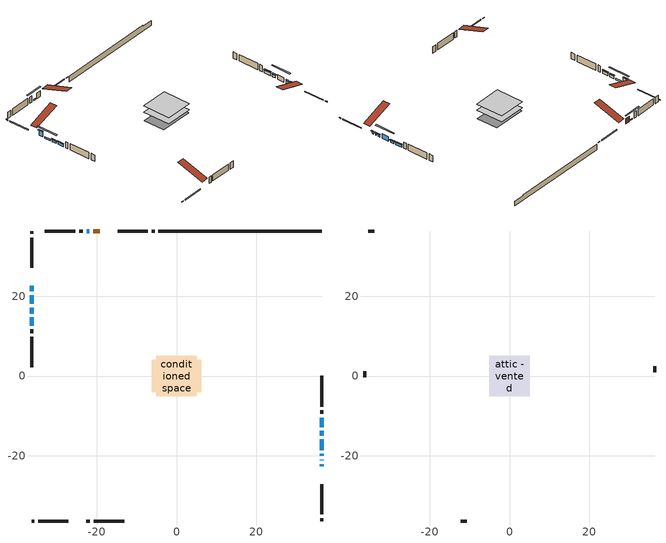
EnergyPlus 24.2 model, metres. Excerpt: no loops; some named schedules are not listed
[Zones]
conditioned space
 floor adiabatic (AdiabaticFloorConstruction): -5.14,-5.14 -5.14,5.14 5.14,5.14 5.14,-5.14 z0.85
 floor foundation (Slab1 construction): -6.2,-4.04 -6.2,4.04 6.2,4.04 6.2,-4.04 z-1.31
 wall outside (RimJoist1 construction): -5.51,36.39 -6.23,36.39 / -36.39,-36.39 -35.67,-36.39 / -36.39,36.39 -36.39,35.67 / 36.39,-36.39 36.39,-35.67 z0.85:1.15
 wall outside (RimJoist2 construction): -7.16,36.39 -14.72,36.39 / -34.74,-36.39 -27.18,-36.39 / -36.39,34.74 -36.39,27.18 / 36.39,-34.74 36.39,-27.18 z0.85:1.15
 wall outside (AdiabaticWallConstruction 1): -19.21,36.39 -20.91,36.39 z0.85:2.88
 wall outside (AdiabaticWallConstruction): 36.39,-22.68 36.39,-22.12 / 36.39,-21.2 36.39,-20.99 / 36.39,-20.06 36.39,-19.5 / 36.39,-14.98 36.39,-13.76 / -36.39,17.17 -36.39,15.66 z0.85:1.77; -36.39,22.68 -36.39,21.23 z0.85:2.91; -21.84,36.39 -22.58,36.39 / -36.39,20.31 -36.39,18.09 z0.85:1.36; 36.39,-18.58 36.39,-15.91 z0.85:2.6; 36.39,-12.83 36.39,-10.44 / -36.39,14.74 -36.39,12.6 z0.85:1.92
 wall outside (Wall1 construction): -23.51,36.39 -24.43,36.39 / -22.68,-36.39 -21.76,-36.39 / -36.39,11.67 -36.39,10.75 / 36.39,-9.51 36.39,-8.59 z0.85:3.29
 wall outside (Wall2 construction): -25.36,36.39 -33.04,36.39 / -20.83,-36.39 -13.15,-36.39 / -36.39,9.82 -36.39,2.14 / 36.39,-7.66 36.39,0.02 z0.85:3.29
 wall foundation (FoundationWall1 construction): -4.58,36.39,-1.31 -4.58,36.39,0.85 32.29,36.39,0.85 32.29,36.39,0.48 36.39,36.39,0.48 36.39,36.39,-1.31
 window (WindowConstruction 6): 36.39,-22.68 36.39,-22.12 z0.85:1.76
 window (WindowConstruction 5): -36.39,22.68 -36.39,21.23 z0.85:2.91
 window (WindowConstruction 9): -21.84,36.39 -22.58,36.39 z0.85:1.36
 window (WindowConstruction 10): -36.39,20.31 -36.39,18.09 z0.85:1.36
 window (WindowConstruction 7): 36.39,-21.2 36.39,-20.99 z0.85:1.76
 window (WindowConstruction 8): 36.39,-20.06 36.39,-19.5 z0.85:1.76
 window (WindowConstruction): 36.39,-18.58 36.39,-15.91 z0.85:2.6
 window (WindowConstruction 1): 36.39,-14.98 36.39,-13.76 z0.85:1.76
 window (WindowConstruction 2): 36.39,-12.83 36.39,-10.44 z0.85:1.92
 window (WindowConstruction 3): -36.39,17.16 -36.39,15.66 z0.85:1.76
 window (WindowConstruction 4): -36.39,14.74 -36.39,12.6 z0.85:1.92
 door (Door): -19.21,36.39 -20.91,36.39 z0.85:2.88
 ceiling adiabatic (AdiabaticFloorConstruction): 5.14,-5.14 5.14,5.14 -5.14,5.14 -5.14,-5.14 z0.85
attic - vented
 floor to conditioned space (Floor1 construction Reversed): -5.14,-5.14 -5.14,5.14 5.14,5.14 5.14,-5.14 z3.29
 wall outside (Wall3 construction): -33.97,36.39 -35.46,36.39 / -12.22,-36.39 -10.73,-36.39 / -36.39,1.21 -36.39,-0.28 / 36.39,0.95 36.39,2.44 z0.85:3.29
 roof outside (Roof1 construction): -18.28,36.39,3.29 -18.28,26.38,6.62 -15.65,26.38,6.62 -15.65,36.39,3.29; -23.61,-36.39,3.29 -23.61,-26.38,6.62 -26.25,-26.38,6.62 -26.25,-36.39,3.29; -36.39,23.61,3.29 -26.38,23.61,6.62 -26.38,26.25,6.62 -36.39,26.25,3.29; 36.39,-23.61,3.29 26.38,-23.61,6.62 26.38,-26.25,6.62 36.39,-26.25,3.29
shading: 36.39,-21.91 36.39,-22.89 36.8,-22.89 36.8,-21.91 z1.97; -36.39,21.02 -36.39,22.89 -36.8,22.89 -36.8,21.02 z3.12; -25.51,36.39 -18.91,36.39 -18.91,36.8 -25.51,36.8 z4.29; -36.39,15.16 -36.39,23.23 -36.8,23.23 -36.8,15.16 z4.29; 36.39,-20.78 36.39,-21.41 36.8,-21.41 36.8,-20.78 z1.97; 36.39,-19.29 36.39,-20.27 36.8,-20.27 36.8,-19.29 z1.97; 36.39,-13.47 36.39,-21.02 36.8,-21.02 36.8,-13.47 z5.04; 36.39,-13.55 36.39,-15.19 36.8,-15.19 36.8,-13.55 z1.97; 36.39,-10.23 36.39,-13.04 36.8,-13.04 36.8,-10.23 z2.13; -36.39,15.45 -36.39,17.37 -36.8,17.37 -36.8,15.45 z1.97; -36.39,12.39 -36.39,14.95 -36.8,14.95 -36.8,12.39 z2.13
[Building]
Building 1: Terrain=Suburbs
[Site:Location]
Ottawa Intl AP_ON: Latitude {deg}=45.32; Longitude {deg}=-75.67; Time Zone {hr}=-5; Elevation {m}=115; Keep Site Location Information=Yes
[Site:GroundTemperature:Shallow]
1.18808, -1.19398, -1.38475, -0.254337, 4.28362, 8.80044, 12.7163, 15.1969, 15.4076, 13.3901, 9.57408, 5.19582
[Site:WaterMainsTemperature]
Calculation Method=Schedule; Temperature Schedule=mains temperature schedule
[Material] Roughness=Rough; Thermal Absorptance=0.9
Name | Thickness {m} | Conductivity {W/m-K} | Density {kg/m3} | Specific Heat {J/kg-K} | Solar Absorptance | Visible Absorptance
asphalt or fiberglass shingles | 0.00635 | 0.162714 | 1121.4 | 1465.45 | 0.4 | 0.4
ceiling stud and cavity | 0.1397 | 0.0759935 | 65.682 | 1177.47 | 0.7 | 0.7
concrete 4.0 in. | 0.1016 | 1.803125 | 2242.8 | 837.4 | 0.7 | 0.7
concrete 8.0 in. | 0.2032 | 1.803125 | 2242.8 | 837.4 | 0.7 | 0.7
door material | 0.04445 | 0.0451087 | 512.64 | 1214.23 | 0.7 | 0.7
exterior vertical ins | 0.00340837 | 0.029427 | 32.04 | 1214.23 | 0.7 | 0.7
floor covering | 0.0127 | 0.0433444 | 54.468 | 1339.84 | 0.6 | 0.6
floor rigid ins; wall rigid ins | 0.512978 | 0.029427 | 32.04 | 1214.23 | 0.7 | 0.7
floor stud and cavity | 0.1397 | 1.75129 | 37.0049 | 1207.88 | 0.7 | 0.7
furniture material conditioned space 1 | 0.1524 | 0.115458 | 640.8 | 1214.23 | 0.6 | 0.6
gypsum board | 0.0127 | 0.160291 | 801 | 837.4 | 0.6 | 0.6
gypsum board 1 | 0.0127 | 0.160291 | 801 | 837.4 | 0.7 | 0.7
osb sheathing 0.5 in. | 0.0127 | 0.115458 | 512.64 | 1214.23 | 0.7 | 0.7
osb sheathing 0.75 in. | 0.01905 | 0.115458 | 512.64 | 1214.23 | 0.7 | 0.7
osb sheathing 2.0 in. | 0.0508 | 0.115458 | 512.64 | 1214.23 | 0.7 | 0.7
rim joist rigid ins | 0.051816 | 0.029427 | 32.04 | 1214.23 | 0.7 | 0.7
rim joist stud and cavity | 0.0508 | 0.528583 | 125.044 | 1163.47 | 0.6 | 0.6
rim joist stud and cavity 1 | 0.0508 | 0.0292424 | 125.044 | 1163.47 | 0.6 | 0.6
wall stud and cavity | 0.1397 | 0.0953587 | 139.0536 | 1170.24 | 0.7 | 0.7
wall stud and cavity 1 | 0.1397 | 0.0932297 | 139.0536 | 1170.24 | 0.7 | 0.7
wall stud and cavity 2 | 0.0889 | 6.1454 | 50.32683 | 1063.81 | 0.6 | 0.6
wall stud and cavity 3 | 0.0889 | 0.380278 | 52.3479 | 1209.89 | 0.7 | 0.7
wall stud and cavity 4 | 0.0889 | 0.391764 | 83.0341 | 1211.67 | 0.7 | 0.7
wood siding | 0.0254 | 0.102417 | 544.68 | 1172.36 | 0.4 | 0.4
wood siding 1 | 0.00254 | 0.102417 | 544.68 | 1172.36 | 0.4 | 0.4
wood siding 2; wood siding 3; wood siding 4 | 0.0254 | 0.102417 | 544.68 | 1172.36 | 0.7 | 0.7
[WindowMaterial:SimpleGlazingSystem]
Name | U-Factor {W/m2-K} | Solar Heat Gain Coefficient
WindowMaterial | 1.94074 | 0.66
WindowMaterial 1 | 2.95256 | 0.58
WindowMaterial 2 | 2.32003 | 0.52
WindowMaterial 3 | 2.28994 | 0.53
WindowMaterial 4 | 2.18773 | 0.56
WindowMaterial 5 | 2.25587 | 0.54
WindowMaterial 6 | 4.28064 | 0.65
WindowMaterial 7 | 5.8137 | 0.53
WindowMaterial 8 | 5.43157 | 0.61
WindowMaterial 9 | 3.12971 | 0.41
[Construction]
AdiabaticFloorConstruction: floor stud and cavity, floor rigid ins, osb sheathing 0.75 in., floor covering
AdiabaticWallConstruction: wood siding 3, wall rigid ins, wall stud and cavity 3, gypsum board
AdiabaticWallConstruction 1: wood siding 4, wall rigid ins, wall stud and cavity 3, gypsum board
Door: door material
Floor1 construction Reversed: gypsum board, ceiling stud and cavity
FoundationWall1 construction: concrete 8.0 in., gypsum board 1
furniture construction conditioned space 1: furniture material conditioned space 1
PartitionWallConstruction: gypsum board, wall stud and cavity 4, gypsum board
RimJoist1 construction: wood siding 2, rim joist rigid ins, osb sheathing 2.0 in., rim joist stud and cavity
RimJoist2 construction: wood siding 2, osb sheathing 2.0 in., rim joist stud and cavity 1
Roof1 construction: asphalt or fiberglass shingles
Slab1 construction: concrete 4.0 in.
Wall1 construction: wood siding, osb sheathing 0.5 in., wall stud and cavity, gypsum board
Wall2 construction: wood siding, osb sheathing 0.5 in., wall stud and cavity 1, gypsum board
Wall3 construction: wood siding 1, wall stud and cavity 2
WindowConstruction: WindowMaterial
WindowConstruction 1: WindowMaterial 1
WindowConstruction 10; WindowConstruction 9: WindowMaterial 9
WindowConstruction 2: WindowMaterial 2
WindowConstruction 3: WindowMaterial 3
WindowConstruction 4: WindowMaterial 4
WindowConstruction 5: WindowMaterial 5
WindowConstruction 6: WindowMaterial 6
WindowConstruction 7: WindowMaterial 7
WindowConstruction 8: WindowMaterial 8
[Zone] Multiplier=1; Part of Total Floor Area=Yes
Name | Volume {m3}
attic - vented | 57.1283
conditioned space | 503.1
[Space]
Name | Zone | Volume {m3}
attic - vented 1 | attic - vented | 57.1283
conditioned space 1 | conditioned space | 503.1
[ZoneInfiltration:EffectiveLeakageArea]
infil attic - vented 1: Zone or Space=attic - vented 1; Schedule=Always On Discrete; Effective Air Leakage Area {cm2}=4442.95; Stack Coefficient=0.000401478; Wind Coefficient=1.35379e-05
[ZoneMixing]
whole house fan mix: Zone or Space=attic - vented; Schedule=Always On Continuous; Design Flow Rate Calculation Method=Flow/Zone; Design Flow Rate {m3/s}=0; Source Zone or Space=conditioned space
[SurfaceProperty:ExposedFoundationPerimeter]
Slab1: Exposed Perimeter Calculation Method=TotalExposedPerimeter; Total Exposed Perimeter {m}=40.966
[InternalMass] Zone or ZoneList=conditioned space; Space or SpaceList=conditioned space 1
Name | Construction | Surface Area {m2}
furniture mass conditioned space 1 | furniture construction conditioned space 1 | 82.2839
partition wall mass | PartitionWallConstruction | 205.71
[Lights]
interior lighting: Zone or ZoneList or Space or SpaceList=conditioned space 1; Schedule=interior lighting schedule; Design Level Calculation Method=LightingLevel; Lighting Level {W}=343.2; Return Air Fraction=0; Fraction Radiant=0.6; Fraction Visible=0.2; Fraction Replaceable=1
[People]
occupants: Zone or ZoneList or Space or SpaceList=conditioned space 1; Number of People Schedule=occupants schedule; Number of People Calculation Method=People; Number of People=3; Fraction Radiant=0.314171; Sensible Heat Fraction=0.56303; Activity Level Schedule=occupants activity schedule; Carbon Dioxide Generation Rate {m3/s-W}=0; Enable ASHRAE 55 Comfort Warnings=No; Mean Radiant Temperature Calculation Type=EnclosureAveraged
[ElectricEquipment] Zone or ZoneList or Space or SpaceList=conditioned space 1; Design Level Calculation Method=EquipmentLevel
Name | Schedule | Design Level {W} | Fraction Latent | Fraction Radiant | Fraction Lost
clothes dryer | clothes dryer schedule | 140.772 | 0.015 | 0.081 | 0.85
clothes washer | clothes washer schedule | 32.1985 | 0.03 | 0.162 | 0.7
cooking range | cooking range schedule | 215.147 | 0.08 | 0.432 | 0.2
dishwasher | dishwasher schedule | 66.8632 | 0.3 | 0.18 | 0.4
fridge | fridge schedule | 72.9452 | 0 | 0.6 | 0
mech vent house fan | mech vent house fan schedule | 0 | 0 | 0 | 1
mech vent house fan cfis | mech vent house fan cfis schedule | 0 | 0 | 0 | 0
misc plug loads | misc plug loads schedule | 494.7 | 0.045 | 0.513 | 0.1
whole house fan | Always On Discrete | 0 | 0 | 0 | 1
[OtherEquipment] Zone or ZoneList or Space or SpaceList=conditioned space 1; Design Level Calculation Method=EquipmentLevel
Name | Fuel Type | Schedule | Design Level {W} | Fraction Latent | Fraction Radiant | Fraction Lost
clothes dryer 1 | Electricity | clothes dryer schedule | 0 | 0.015 | 0.081 | 0.85
cooking range 1 | Electricity | cooking range schedule | 0 | 0.08 | 0.432 | 0.2
general water use latent | None | general water use schedule | 62.594 | 1 | 0 | 0
general water use sensible | None | general water use schedule | -61.6891 | 0 | 0.6 | 0
mech vent house fan latent load | None | Always On Discrete | 0 | 1 | 0 | 0
mech vent house fan sensible load | None | Always On Discrete | 0 | 0 | 0 | 0
water heater energy adjustment1 | Electricity | Always On Discrete | 0.01 | 0 | 0 | 1
[ZoneInfiltration:DesignFlowRate] Zone or ZoneList or Space or SpaceList=conditioned space 1; Schedule=Always On Discrete; Design Flow Rate Calculation Method=Flow/Zone; Design Flow Rate {m3/s}=0
infil flow; natural vent flow; whole house fan flow
[AvailabilityManager:Scheduled]
air source heat pump airloop Availability Manager: Schedule=Always On Discrete
[Foundation:Kiva]
Foundation Kiva 1: Initial Indoor Air Temperature {C}=18; Wall Height Above Grade {m}=0.849996; Wall Depth Below Slab {m}=0.2032; Custom Block Material Name 1=exterior vertical ins; Custom Block Depth 1 {m}=2.16; Custom Block X Position 1 {m}=0.2159; Custom Block Z Position 1 {m}=0
[Foundation:Kiva:Settings]
Soil Conductivity {W/m-K}=0.849921; Soil Density {kg/m3}=1842.3; Soil Specific Heat {J/kg-K}=418.7; Ground Solar Absorptivity=0.9; Ground Thermal Absorptivity=0.9; Ground Surface Roughness {m}=0.03; Far-Field Width {m}=40; Deep-Ground Boundary Condition=ZeroFlux; Deep-Ground Depth {m}=40; Minimum Cell Dimension {m}=0.2; Maximum Cell Growth Coefficient=3; Simulation Timestep=Timestep
[Exterior:Lights]
exterior lighting: Schedule=exterior lighting schedule; Design Level {W}=75.6
[EnergyManagementSystem:GlobalVariable]
air_source_heat_pump_airloop_Fan_RTF
infil_program_Qfan
infil_program_Qinf
natural_vent_program_Qnv
natural_vent_program_Qwhf
[EnergyManagementSystem:Sensor]
Name | Output:Variable or Output:Meter Index Key | Output:Variable or Output:Meter
airflow_gain | infil flow | Infiltration Sensible Heat Gain Energy
airflow_gain_1 | natural vent flow | Infiltration Sensible Heat Gain Energy
airflow_gain_2 | whole house fan flow | Infiltration Sensible Heat Gain Energy
airflow_loss | infil flow | Infiltration Sensible Heat Loss Energy
airflow_loss_1 | natural vent flow | Infiltration Sensible Heat Loss Energy
airflow_loss_2 | whole house fan flow | Infiltration Sensible Heat Loss Energy
clg_load_cond |  | Cooling:EnergyTransfer:Zone:CONDITIONED SPACE
clg_sp_s; clg_sp_s_1 | cooling setpoint | Schedule Value
clothes_dryer_exhaust_0_sch_s | clothes dryer exhaust 0 schedule | Schedule Value
cool_season | cooling season schedule | Schedule Value
htg_load_cond |  | Heating:EnergyTransfer:Zone:CONDITIONED SPACE
htg_sp_s; htg_sp_s_1 | heating setpoint | Schedule Value
ig_ee_conv | clothes dryer | Electric Equipment Convective Heating Energy
ig_ee_conv_2 | cooking range | Electric Equipment Convective Heating Energy
ig_ee_conv_4 | fridge | Electric Equipment Convective Heating Energy
ig_ee_conv_5 | misc plug loads | Electric Equipment Convective Heating Energy
ig_ee_conv_6 | whole house fan | Electric Equipment Convective Heating Energy
ig_ee_rad | clothes dryer | Electric Equipment Radiant Heating Energy
ig_ee_rad_2 | cooking range | Electric Equipment Radiant Heating Energy
ig_ee_rad_4 | fridge | Electric Equipment Radiant Heating Energy
ig_ee_rad_5 | misc plug loads | Electric Equipment Radiant Heating Energy
ig_ee_rad_6 | whole house fan | Electric Equipment Radiant Heating Energy
ig_lgt_conv | interior lighting | Lights Convective Heating Energy
ig_lgt_rad | interior lighting | Lights Radiant Heating Energy
ig_lgt_vis | interior lighting | Lights Visible Radiation Heating Energy
ig_oe_conv | clothes dryer 1 | Other Equipment Convective Heating Energy
ig_oe_conv_1 | cooking range 1 | Other Equipment Convective Heating Energy
ig_oe_conv_2 | general water use latent | Other Equipment Convective Heating Energy
ig_oe_conv_3 | general water use sensible | Other Equipment Convective Heating Energy
ig_oe_conv_4 | water heater energy adjustment1 | Other Equipment Convective Heating Energy
ig_oe_rad | clothes dryer 1 | Other Equipment Radiant Heating Energy
ig_oe_rad_1 | cooking range 1 | Other Equipment Radiant Heating Energy
ig_oe_rad_2 | general water use latent | Other Equipment Radiant Heating Energy
ig_oe_rad_3 | general water use sensible | Other Equipment Radiant Heating Energy
ig_oe_rad_4 | water heater energy adjustment1 | Other Equipment Radiant Heating Energy
ig_ppl_conv | occupants | People Convective Heating Energy
ig_ppl_rad | occupants | People Radiant Heating Energy
im_conv | furniture mass conditioned space 1 | Surface Inside Face Convection Heat Gain Energy
im_conv_1 | partition wall mass | Surface Inside Face Convection Heat Gain Energy
im_ig | furniture mass conditioned space 1 | Surface Inside Face Internal Gains Radiation Heat Gain Energy
im_ig_1 | partition wall mass | Surface Inside Face Internal Gains Radiation Heat Gain Energy
im_lgt | furniture mass conditioned space 1 | Surface Inside Face Lights Radiation Heat Gain Energy
im_lgt_1 | partition wall mass | Surface Inside Face Lights Radiation Heat Gain Energy
im_sol | furniture mass conditioned space 1 | Surface Inside Face Solar Radiation Heat Gain Energy
im_sol_1 | partition wall mass | Surface Inside Face Solar Radiation Heat Gain Energy
im_surf | furniture mass conditioned space 1 | Surface Inside Face Net Surface Thermal Radiation Heat Gain Energy
im_surf_1 | partition wall mass | Surface Inside Face Net Surface Thermal Radiation Heat Gain Energy
mv_conv | mech vent house fan | Electric Equipment Convective Heating Energy
mv_conv_1 | mech vent house fan cfis | Electric Equipment Convective Heating Energy
mv_conv_2 | mech vent house fan latent load | Other Equipment Convective Heating Energy
mv_conv_3 | mech vent house fan sensible load | Other Equipment Convective Heating Energy
mv_rad | mech vent house fan | Electric Equipment Radiant Heating Energy
mv_rad_1 | mech vent house fan cfis | Electric Equipment Radiant Heating Energy
mv_rad_2 | mech vent house fan latent load | Other Equipment Radiant Heating Energy
mv_rad_3 | mech vent house fan sensible load | Other Equipment Radiant Heating Energy
natural_vent_s | natural vent schedule | Schedule Value
out_pb_s |  | Site Outdoor Air Barometric Pressure
out_wt_s |  | Site Outdoor Air Humidity Ratio
site_vw_s |  | Site Wind Speed
ss_back_out | Window1 | Surface Window Shortwave from Zone Back Out Window Heat Transfer Rate
ss_back_out_1 | Window10 | Surface Window Shortwave from Zone Back Out Window Heat Transfer Rate
ss_back_out_10 | Window9 | Surface Window Shortwave from Zone Back Out Window Heat Transfer Rate
ss_back_out_2 | Window11 | Surface Window Shortwave from Zone Back Out Window Heat Transfer Rate
ss_back_out_3 | Window12 | Surface Window Shortwave from Zone Back Out Window Heat Transfer Rate
ss_back_out_4 | Window2 | Surface Window Shortwave from Zone Back Out Window Heat Transfer Rate
ss_back_out_5 | Window3 | Surface Window Shortwave from Zone Back Out Window Heat Transfer Rate
ss_back_out_6 | Window4 | Surface Window Shortwave from Zone Back Out Window Heat Transfer Rate
ss_back_out_7 | Window5 | Surface Window Shortwave from Zone Back Out Window Heat Transfer Rate
ss_back_out_8 | Window6 | Surface Window Shortwave from Zone Back Out Window Heat Transfer Rate
ss_back_out_9 | Window8 | Surface Window Shortwave from Zone Back Out Window Heat Transfer Rate
ss_conv | Door1 | Surface Inside Face Convection Heat Gain Energy
ss_conv_1 | Window1 | Surface Inside Face Convection Heat Gain Energy
ss_conv_10 | Window8 | Surface Inside Face Convection Heat Gain Energy
ss_conv_11 | Window9 | Surface Inside Face Convection Heat Gain Energy
ss_conv_2 | Window10 | Surface Inside Face Convection Heat Gain Energy
ss_conv_3 | Window11 | Surface Inside Face Convection Heat Gain Energy
ss_conv_4 | Window12 | Surface Inside Face Convection Heat Gain Energy
ss_conv_5 | Window2 | Surface Inside Face Convection Heat Gain Energy
ss_conv_6 | Window3 | Surface Inside Face Convection Heat Gain Energy
ss_conv_7 | Window4 | Surface Inside Face Convection Heat Gain Energy
ss_conv_8 | Window5 | Surface Inside Face Convection Heat Gain Energy
ss_conv_9 | Window6 | Surface Inside Face Convection Heat Gain Energy
ss_ig | Door1 | Surface Inside Face Internal Gains Radiation Heat Gain Energy
ss_ig_1 | Window1 | Surface Inside Face Internal Gains Radiation Heat Gain Energy
ss_ig_10 | Window8 | Surface Inside Face Internal Gains Radiation Heat Gain Energy
ss_ig_11 | Window9 | Surface Inside Face Internal Gains Radiation Heat Gain Energy
ss_ig_2 | Window10 | Surface Inside Face Internal Gains Radiation Heat Gain Energy
ss_ig_3 | Window11 | Surface Inside Face Internal Gains Radiation Heat Gain Energy
ss_ig_4 | Window12 | Surface Inside Face Internal Gains Radiation Heat Gain Energy
ss_ig_5 | Window2 | Surface Inside Face Internal Gains Radiation Heat Gain Energy
ss_ig_6 | Window3 | Surface Inside Face Internal Gains Radiation Heat Gain Energy
ss_ig_7 | Window4 | Surface Inside Face Internal Gains Radiation Heat Gain Energy
ss_ig_8 | Window5 | Surface Inside Face Internal Gains Radiation Heat Gain Energy
ss_ig_9 | Window6 | Surface Inside Face Internal Gains Radiation Heat Gain Energy
ss_lgt | Door1 | Surface Inside Face Lights Radiation Heat Gain Energy
ss_sol | Door1 | Surface Inside Face Solar Radiation Heat Gain Energy
ss_surf | Door1 | Surface Inside Face Net Surface Thermal Radiation Heat Gain Energy
ss_surf_1 | Window1 | Surface Inside Face Net Surface Thermal Radiation Heat Gain Energy
ss_surf_10 | Window8 | Surface Inside Face Net Surface Thermal Radiation Heat Gain Energy
ss_surf_11 | Window9 | Surface Inside Face Net Surface Thermal Radiation Heat Gain Energy
ss_surf_2 | Window10 | Surface Inside Face Net Surface Thermal Radiation Heat Gain Energy
ss_surf_3 | Window11 | Surface Inside Face Net Surface Thermal Radiation Heat Gain Energy
ss_surf_4 | Window12 | Surface Inside Face Net Surface Thermal Radiation Heat Gain Energy
ss_surf_5 | Window2 | Surface Inside Face Net Surface Thermal Radiation Heat Gain Energy
ss_surf_6 | Window3 | Surface Inside Face Net Surface Thermal Radiation Heat Gain Energy
ss_surf_7 | Window4 | Surface Inside Face Net Surface Thermal Radiation Heat Gain Energy
ss_surf_8 | Window5 | Surface Inside Face Net Surface Thermal Radiation Heat Gain Energy
ss_surf_9 | Window6 | Surface Inside Face Net Surface Thermal Radiation Heat Gain Energy
ss_trans_in | Window1 | Surface Window Transmitted Solar Radiation Rate
ss_trans_in_1 | Window10 | Surface Window Transmitted Solar Radiation Rate
ss_trans_in_10 | Window9 | Surface Window Transmitted Solar Radiation Rate
ss_trans_in_2 | Window11 | Surface Window Transmitted Solar Radiation Rate
ss_trans_in_3 | Window12 | Surface Window Transmitted Solar Radiation Rate
ss_trans_in_4 | Window2 | Surface Window Transmitted Solar Radiation Rate
ss_trans_in_5 | Window3 | Surface Window Transmitted Solar Radiation Rate
ss_trans_in_6 | Window4 | Surface Window Transmitted Solar Radiation Rate
ss_trans_in_7 | Window5 | Surface Window Transmitted Solar Radiation Rate
ss_trans_in_8 | Window6 | Surface Window Transmitted Solar Radiation Rate
ss_trans_in_9 | Window8 | Surface Window Transmitted Solar Radiation Rate
ss_trans_out | Window1 | Surface Inside Face Initial Transmitted Diffuse Transmitted Out Window Solar Radiation Rate
ss_trans_out_1 | Window10 | Surface Inside Face Initial Transmitted Diffuse Transmitted Out Window Solar Radiation Rate
ss_trans_out_10 | Window9 | Surface Inside Face Initial Transmitted Diffuse Transmitted Out Window Solar Radiation Rate
ss_trans_out_2 | Window11 | Surface Inside Face Initial Transmitted Diffuse Transmitted Out Window Solar Radiation Rate
ss_trans_out_3 | Window12 | Surface Inside Face Initial Transmitted Diffuse Transmitted Out Window Solar Radiation Rate
ss_trans_out_4 | Window2 | Surface Inside Face Initial Transmitted Diffuse Transmitted Out Window Solar Radiation Rate
ss_trans_out_5 | Window3 | Surface Inside Face Initial Transmitted Diffuse Transmitted Out Window Solar Radiation Rate
ss_trans_out_6 | Window4 | Surface Inside Face Initial Transmitted Diffuse Transmitted Out Window Solar Radiation Rate
ss_trans_out_7 | Window5 | Surface Inside Face Initial Transmitted Diffuse Transmitted Out Window Solar Radiation Rate
ss_trans_out_8 | Window6 | Surface Inside Face Initial Transmitted Diffuse Transmitted Out Window Solar Radiation Rate
ss_trans_out_9 | Window8 | Surface Inside Face Initial Transmitted Diffuse Transmitted Out Window Solar Radiation Rate
s_conv | Floor1 | Surface Inside Face Convection Heat Gain Energy
s_conv_1 | FoundationWall1 | Surface Inside Face Convection Heat Gain Energy
s_conv_10 | RimJoist2:270 | Surface Inside Face Convection Heat Gain Energy
s_conv_11 | RimJoist2:90 | Surface Inside Face Convection Heat Gain Energy
s_conv_12 | Slab1 | Surface Inside Face Convection Heat Gain Energy
s_conv_13 | Wall1:0 | Surface Inside Face Convection Heat Gain Energy
s_conv_14 | Wall1:180 | Surface Inside Face Convection Heat Gain Energy
s_conv_15 | Wall1:270 | Surface Inside Face Convection Heat Gain Energy
s_conv_16 | Wall1:90 | Surface Inside Face Convection Heat Gain Energy
s_conv_17 | Wall2:0 | Surface Inside Face Convection Heat Gain Energy
s_conv_18 | Wall2:180 | Surface Inside Face Convection Heat Gain Energy
s_conv_19 | Wall2:270 | Surface Inside Face Convection Heat Gain Energy
s_conv_2 | inferred conditioned ceiling | Surface Inside Face Convection Heat Gain Energy
s_conv_20 | Wall2:90 | Surface Inside Face Convection Heat Gain Energy
s_conv_3 | inferred conditioned floor | Surface Inside Face Convection Heat Gain Energy
s_conv_4 | RimJoist1:0 | Surface Inside Face Convection Heat Gain Energy
s_conv_5 | RimJoist1:180 | Surface Inside Face Convection Heat Gain Energy
s_conv_6 | RimJoist1:270 | Surface Inside Face Convection Heat Gain Energy
s_conv_7 | RimJoist1:90 | Surface Inside Face Convection Heat Gain Energy
s_conv_8 | RimJoist2:0 | Surface Inside Face Convection Heat Gain Energy
s_conv_9 | RimJoist2:180 | Surface Inside Face Convection Heat Gain Energy
s_ig | Floor1 | Surface Inside Face Internal Gains Radiation Heat Gain Energy
s_ig_1 | FoundationWall1 | Surface Inside Face Internal Gains Radiation Heat Gain Energy
s_ig_10 | RimJoist2:270 | Surface Inside Face Internal Gains Radiation Heat Gain Energy
s_ig_11 | RimJoist2:90 | Surface Inside Face Internal Gains Radiation Heat Gain Energy
